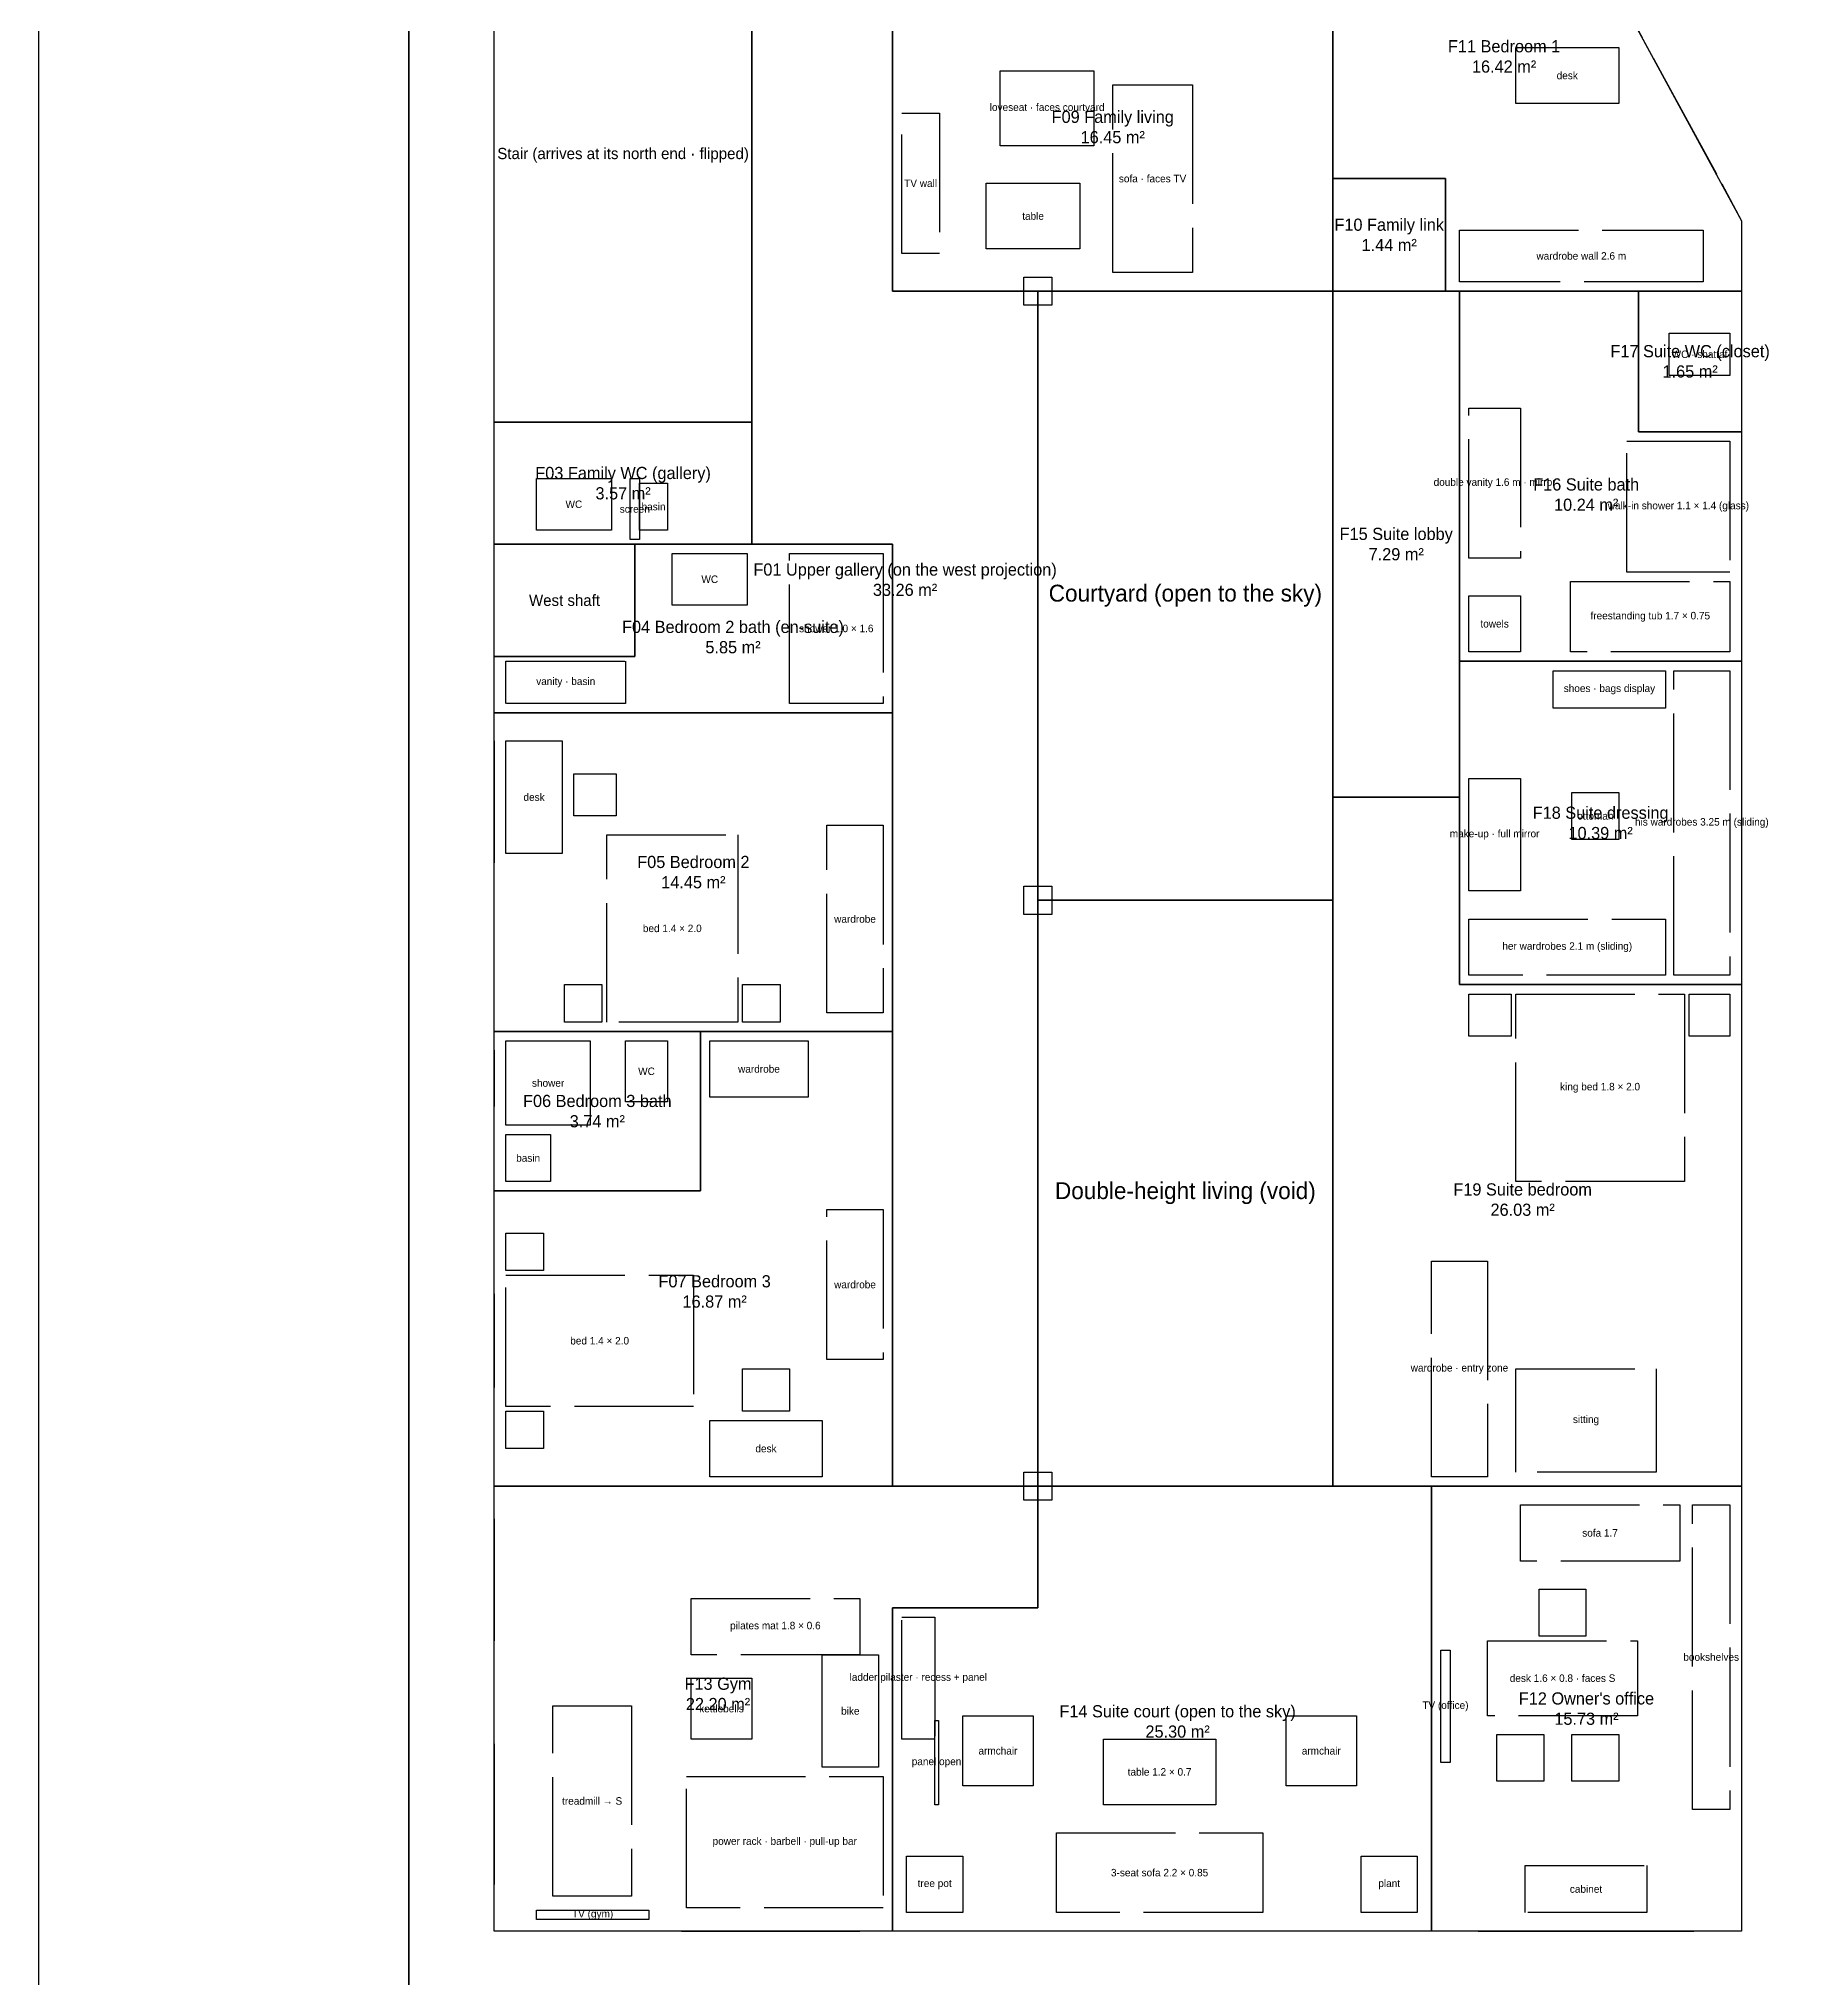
# Model space of a CAD drawing. Header units: metres. Extents: x -6.5 to 30.1, y -47.5 to 1.6.
# Drawn here: x -3.95 to 14.85, y -30.05 to -9.37 of the extents above; entities that cross this region are included whole.
import ezdxf

# ---------------------------------------------------------------- set-up
doc = ezdxf.new("R2010")
doc.units = ezdxf.units.M
doc.linetypes.add('DASHED', pattern=[1.524, 1.27, -0.254])
for name, color, linetype in [('BUILDING-OUTLINE', 1, 'CONTINUOUS'), ('DOORS', 1, 'CONTINUOUS'), ('FURNITURE', 8, 'DASHED'), ('GF-OUTLINE', 8, 'DASHED'), ('MARKS', 4, 'DASHED'), ('OPENINGS', 6, 'CONTINUOUS'), ('ROOM-LABELS', 7, 'CONTINUOUS'), ('ROOMS-CIRC', 9, 'CONTINUOUS'), ('ROOMS-CORE', 252, 'CONTINUOUS'), ('ROOMS-FAMILY', 40, 'CONTINUOUS'), ('ROOMS-GUEST', 32, 'CONTINUOUS'), ('ROOMS-GYM', 4, 'CONTINUOUS'), ('ROOMS-OPEN', 3, 'CONTINUOUS'), ('ROOMS-SERVICE', 140, 'CONTINUOUS'), ('SITE-DRIVEWAY', 5, 'CONTINUOUS'), ('SITE-ENVELOPE', 3, 'CONTINUOUS'), ('SITE-LAND', 8, 'CONTINUOUS'), ('VOIDS', 150, 'CONTINUOUS'), ('WINDOWS', 4, 'CONTINUOUS')]:
    doc.layers.add(name, color=color, linetype=linetype)

msp = doc.modelspace()

# ---------------------------------------------------------------- linework, layer by layer
at = {"layer": 'BUILDING-OUTLINE'}
msp.add_lwpolyline([(0.91, -5.563), (11.098, -5.563), (14.221, -11.312), (14.221, -29.563), (0.91, -29.563)], close=True, dxfattribs=at)
at = {"layer": 'DOORS'}
for p, q in [((9.96, -10.863), (10.96, -10.863)), ((9.91, -12.063), (11.01, -12.063)), ((11.21, -12.213), (11.21, -13.213)), ((3.66, -13.763), (3.66, -14.663)), ((11.21, -16.163), (11.21, -17.163)), ((2.61, -16.563), (3.51, -16.563)), ((5.16, -16.663), (5.16, -17.663)), ((9.96, -17.463), (10.96, -17.463)), ((5.16, -20.763), (5.16, -21.763)), ((6.71, -25.063), (6.71, -25.963)), ((10.91, -25.063), (10.91, -25.913))]:
    msp.add_line(p, q, dxfattribs=at)
at = {"layer": 'FURNITURE'}
for points in [[(11.81, -9.463), (12.91, -9.463), (12.91, -10.063), (11.81, -10.063)], [(6.31, -9.713), (7.31, -9.713), (7.31, -10.513), (6.31, -10.513)], [(7.51, -9.863), (8.36, -9.863), (8.36, -11.863), (7.51, -11.863)], [(5.26, -10.163), (5.66, -10.163), (5.66, -11.663), (5.26, -11.663)], [(6.16, -10.913), (7.16, -10.913), (7.16, -11.613), (6.16, -11.613)], [(11.21, -11.413), (13.81, -11.413), (13.81, -11.963), (11.21, -11.963)], [(13.446, -12.513), (14.096, -12.513), (14.096, -12.963), (13.446, -12.963)], [(11.31, -13.313), (11.86, -13.313), (11.86, -14.913), (11.31, -14.913)], [(12.996, -13.663), (14.096, -13.663), (14.096, -15.063), (12.996, -15.063)], [(1.36, -14.063), (2.16, -14.063), (2.16, -14.613), (1.36, -14.613)], [(2.36, -14.063), (2.46, -14.063), (2.46, -14.713), (2.36, -14.713)], [(2.46, -14.113), (2.76, -14.113), (2.76, -14.613), (2.46, -14.613)], [(2.81, -14.863), (3.61, -14.863), (3.61, -15.413), (2.81, -15.413)], [(4.06, -14.863), (5.06, -14.863), (5.06, -16.463), (4.06, -16.463)], [(12.396, -15.163), (14.096, -15.163), (14.096, -15.913), (12.396, -15.913)], [(11.31, -15.313), (11.86, -15.313), (11.86, -15.913), (11.31, -15.913)], [(1.035, -16.013), (2.31, -16.013), (2.31, -16.463), (1.035, -16.463)], [(12.21, -16.113), (13.41, -16.113), (13.41, -16.513), (12.21, -16.513)], [(13.496, -16.113), (14.096, -16.113), (14.096, -19.363), (13.496, -19.363)], [(1.035, -16.863), (1.635, -16.863), (1.635, -18.063), (1.035, -18.063)], [(1.76, -17.213), (2.21, -17.213), (2.21, -17.663), (1.76, -17.663)], [(11.31, -17.263), (11.86, -17.263), (11.86, -18.463), (11.31, -18.463)], [(12.41, -17.413), (12.91, -17.413), (12.91, -17.913), (12.41, -17.913)], [(4.46, -17.763), (5.06, -17.763), (5.06, -19.763), (4.46, -19.763)], [(2.11, -17.863), (3.51, -17.863), (3.51, -19.863), (2.11, -19.863)], [(11.31, -18.763), (13.41, -18.763), (13.41, -19.363), (11.31, -19.363)], [(1.66, -19.463), (2.06, -19.463), (2.06, -19.863), (1.66, -19.863)], [(3.56, -19.463), (3.96, -19.463), (3.96, -19.863), (3.56, -19.863)], [(11.31, -19.563), (11.76, -19.563), (11.76, -20.013), (11.31, -20.013)], [(11.81, -19.563), (13.61, -19.563), (13.61, -21.563), (11.81, -21.563)], [(13.66, -19.563), (14.096, -19.563), (14.096, -20.013), (13.66, -20.013)], [(1.035, -20.063), (1.935, -20.063), (1.935, -20.963), (1.035, -20.963)], [(2.31, -20.063), (2.76, -20.063), (2.76, -20.713), (2.31, -20.713)], [(3.21, -20.063), (4.26, -20.063), (4.26, -20.663), (3.21, -20.663)], [(1.035, -21.063), (1.51, -21.063), (1.51, -21.563), (1.035, -21.563)], [(4.46, -21.863), (5.06, -21.863), (5.06, -23.463), (4.46, -23.463)], [(1.035, -22.113), (1.435, -22.113), (1.435, -22.513), (1.035, -22.513)], [(10.91, -22.413), (11.51, -22.413), (11.51, -24.713), (10.91, -24.713)], [(1.035, -22.563), (3.035, -22.563), (3.035, -23.963), (1.035, -23.963)], [(3.56, -23.563), (4.06, -23.563), (4.06, -24.013), (3.56, -24.013)], [(11.81, -23.563), (13.31, -23.563), (13.31, -24.663), (11.81, -24.663)], [(1.035, -24.013), (1.435, -24.013), (1.435, -24.413), (1.035, -24.413)], [(3.21, -24.113), (4.41, -24.113), (4.41, -24.713), (3.21, -24.713)], [(11.86, -25.013), (13.56, -25.013), (13.56, -25.613), (11.86, -25.613)], [(13.696, -25.013), (14.096, -25.013), (14.096, -28.263), (13.696, -28.263)], [(3.01, -26.013), (4.81, -26.013), (4.81, -26.613), (3.01, -26.613)], [(12.06, -25.913), (12.56, -25.913), (12.56, -26.413), (12.06, -26.413)], [(5.26, -26.213), (5.61, -26.213), (5.61, -27.513), (5.26, -27.513)], [(11.51, -26.463), (13.11, -26.463), (13.11, -27.263), (11.51, -27.263)], [(4.41, -26.613), (5.01, -26.613), (5.01, -27.813), (4.41, -27.813)], [(11.01, -26.563), (11.11, -26.563), (11.11, -27.763), (11.01, -27.763)], [(3.01, -26.863), (3.66, -26.863), (3.66, -27.513), (3.01, -27.513)], [(1.535, -27.158), (2.375, -27.158), (2.375, -29.188), (1.535, -29.188)], [(5.91, -27.263), (6.66, -27.263), (6.66, -28.013), (5.91, -28.013)], [(9.36, -27.263), (10.11, -27.263), (10.11, -28.013), (9.36, -28.013)], [(5.61, -27.313), (5.65, -27.313), (5.65, -28.213), (5.61, -28.213)], [(11.61, -27.463), (12.11, -27.463), (12.11, -27.963), (11.61, -27.963)], [(12.41, -27.463), (12.91, -27.463), (12.91, -27.963), (12.41, -27.963)], [(7.41, -27.513), (8.61, -27.513), (8.61, -28.213), (7.41, -28.213)], [(2.96, -27.913), (5.06, -27.913), (5.06, -29.313), (2.96, -29.313)], [(6.91, -28.513), (9.11, -28.513), (9.11, -29.363), (6.91, -29.363)], [(5.31, -28.763), (5.91, -28.763), (5.91, -29.363), (5.31, -29.363)], [(10.16, -28.763), (10.76, -28.763), (10.76, -29.363), (10.16, -29.363)], [(11.91, -28.863), (13.21, -28.863), (13.21, -29.363), (11.91, -29.363)], [(1.36, -29.338), (2.56, -29.338), (2.56, -29.438), (1.36, -29.438)]]:
    msp.add_lwpolyline(points, close=True, dxfattribs=at)
at = {"layer": 'GF-OUTLINE'}
msp.add_lwpolyline([(0.91, -5.563), (11.098, -5.563), (14.221, -11.312), (14.221, -29.563), (0.91, -29.563)], close=True, dxfattribs=at)
at = {"layer": 'MARKS'}
msp.add_line((6.71, -12.063), (6.71, -24.813), dxfattribs=at)
for points in [[(6.56, -11.913), (6.86, -11.913), (6.86, -12.213), (6.56, -12.213)], [(6.56, -18.413), (6.86, -18.413), (6.86, -18.713), (6.56, -18.713)], [(6.56, -24.663), (6.86, -24.663), (6.86, -24.963), (6.56, -24.963)]]:
    msp.add_lwpolyline(points, close=True, dxfattribs=at)
at = {"layer": 'OPENINGS'}
for p, q in [((5.16, -8.663), (5.16, -10.063)), ((13.121, -12.363), (13.121, -13.363)), ((3.11, -20.563), (3.11, -21.563)), ((5.26, -24.813), (6.36, -24.813)), ((9.96, -24.813), (10.86, -24.813))]:
    msp.add_line(p, q, dxfattribs=at)
at = {"layer": 'ROOMS-CIRC'}
for points in [[(3.16, -6.263), (5.16, -6.263), (5.16, -8.563), (5.16, -12.063), (6.71, -12.063), (6.71, -24.813), (5.16, -24.813), (5.16, -14.763), (3.66, -14.763), (3.66, -13.463), (3.66, -7.763), (3.16, -7.763)], [(9.86, -10.863), (11.06, -10.863), (11.06, -12.063), (9.86, -12.063)], [(9.86, -12.063), (11.21, -12.063), (11.21, -17.463), (9.86, -17.463)]]:
    msp.add_lwpolyline(points, close=True, dxfattribs=at)
at = {"layer": 'ROOMS-CORE'}
for points in [[(0.91, -7.763), (3.66, -7.763), (3.66, -13.463), (0.91, -13.463)], [(0.91, -14.763), (2.41, -14.763), (2.41, -15.963), (0.91, -15.963)]]:
    msp.add_lwpolyline(points, close=True, dxfattribs=at)
at = {"layer": 'ROOMS-FAMILY'}
for points in [[(9.86, -6.563), (11.641, -6.563), (14.221, -11.312), (14.221, -12.063), (11.06, -12.063), (11.06, -10.863), (9.86, -10.863)], [(5.16, -8.563), (9.86, -8.563), (9.86, -12.063), (5.16, -12.063)], [(0.91, -16.563), (5.16, -16.563), (5.16, -19.963), (0.91, -19.963)], [(3.11, -19.963), (5.16, -19.963), (5.16, -24.813), (0.91, -24.813), (0.91, -21.663), (3.11, -21.663)]]:
    msp.add_lwpolyline(points, close=True, dxfattribs=at)
at = {"layer": 'ROOMS-GUEST'}
for points in [[(11.21, -12.063), (13.121, -12.063), (13.121, -13.563), (14.221, -13.563), (14.221, -16.013), (11.21, -16.013)], [(13.121, -12.063), (14.221, -12.063), (14.221, -13.563), (13.121, -13.563)], [(11.21, -16.013), (14.221, -16.013), (14.221, -19.463), (11.21, -19.463)], [(9.86, -17.463), (11.21, -17.463), (11.21, -19.463), (14.221, -19.463), (14.221, -24.813), (9.86, -24.813)]]:
    msp.add_lwpolyline(points, close=True, dxfattribs=at)
at = {"layer": 'ROOMS-GYM'}
msp.add_lwpolyline([(0.91, -24.813), (6.71, -24.813), (6.71, -26.113), (5.16, -26.113), (5.16, -29.563), (0.91, -29.563)], close=True, dxfattribs=at)
at = {"layer": 'ROOMS-OPEN'}
msp.add_lwpolyline([(5.16, -26.113), (6.71, -26.113), (6.71, -24.813), (10.91, -24.813), (10.91, -29.563), (5.16, -29.563)], close=True, dxfattribs=at)
at = {"layer": 'ROOMS-SERVICE'}
for points in [[(0.91, -13.463), (3.66, -13.463), (3.66, -14.763), (0.91, -14.763)], [(2.41, -14.763), (5.16, -14.763), (5.16, -16.563), (0.91, -16.563), (0.91, -15.963), (2.41, -15.963)], [(0.91, -19.963), (3.11, -19.963), (3.11, -21.663), (0.91, -21.663)], [(10.91, -24.813), (14.221, -24.813), (14.221, -29.563), (10.91, -29.563)]]:
    msp.add_lwpolyline(points, close=True, dxfattribs=at)
at = {"layer": 'SITE-DRIVEWAY'}
msp.add_lwpolyline([(-3.95, -0.73), (0, 0), (0, -38.86), (-3.95, -39.59)], close=True, dxfattribs=at)
at = {"layer": 'SITE-ENVELOPE'}
msp.add_lwpolyline([(0, -38.86), (0, -3.05), (9.18, -1.36), (9.67, -1.22), (10.48, -1.65), (13.55, -7.3), (14.06, -8.86), (15.35, -9.4), (18.4, -14.8), (21.13, -21.04), (24.77, -34.3)], close=True, dxfattribs=at)
at = {"layer": 'SITE-LAND'}
msp.add_lwpolyline([(0, 0), (8.64, 1.59), (11.96, -0.17), (15.39, -6.51), (15.68, -7.37), (16.75, -7.83), (20.19, -13.91), (23.02, -20.37), (26.74, -33.94), (0, -38.86)], close=True, dxfattribs=at)
at = {"layer": 'VOIDS'}
for points in [[(6.71, -12.063), (9.86, -12.063), (9.86, -18.563), (6.71, -18.563)], [(6.71, -18.563), (9.86, -18.563), (9.86, -24.813), (6.71, -24.813)]]:
    msp.add_lwpolyline(points, close=True, dxfattribs=at)
at = {"layer": 'WINDOWS'}
for p, q in [((13.353, -9.713), (13.951, -10.813)), ((6.91, -12.063), (8.21, -12.063)), ((8.46, -12.063), (9.76, -12.063)), ((6.71, -12.346), (6.71, -13.946)), ((9.86, -13.163), (9.86, -15.163)), ((6.71, -14.513), (6.71, -16.113)), ((14.221, -15.063), (14.221, -15.613)), ((6.71, -16.68), (6.71, -18.28)), ((0.91, -16.863), (0.91, -18.163)), ((6.71, -18.805), (6.71, -20.405)), ((0.91, -20.163), (0.91, -20.763)), ((14.221, -20.563), (14.221, -24.163)), ((6.71, -20.888), (6.71, -22.488)), ((0.91, -22.763), (0.91, -23.763)), ((6.71, -22.971), (6.71, -24.571)), ((6.91, -24.813), (7.91, -24.813)), ((8.51, -24.813), (9.51, -24.813)), ((0.91, -25.163), (0.91, -26.463)), ((0.91, -27.563), (0.91, -29.063)), ((14.221, -28.363), (14.221, -29.263)), ((2.91, -29.563), (4.81, -29.563)), ((11.41, -29.563), (13.71, -29.563))]:
    msp.add_line(p, q, dxfattribs=at)

# ---------------------------------------------------------------- texts
at = {"layer": 'FURNITURE', "char_height": 0.08, "attachment_point": 5}
for s, insert in [('desk', (12.36, -9.763)), ('loveseat · faces courtyard', (6.81, -10.113)), ('TV wall', (5.46, -10.913)), ('sofa · faces TV', (7.935, -10.863)), ('table', (6.66, -11.263)), ('wardrobe wall 2.6 m', (12.51, -11.688)), ('WC · shattaf', (13.771, -12.738)), ('double vanity 1.6 m · mirror', (11.585, -14.113)), ('WC', (1.76, -14.338)), ('screen', (2.41, -14.388)), ('basin', (2.61, -14.363)), ('walk-in shower 1.1 × 1.4 (glass)', (13.546, -14.363)), ('WC', (3.21, -15.138)), ('freestanding tub 1.7 × 0.75', (13.246, -15.538)), ('shower 1.0 × 1.6', (4.56, -15.663)), ('towels', (11.585, -15.613)), ('vanity · basin', (1.673, -16.238)), ('shoes · bags display', (12.81, -16.313)), ('desk', (1.335, -17.463)), ('ottoman', (12.66, -17.663)), ('his wardrobes 3.25 m (sliding)', (13.796, -17.738)), ('make-up · full mirror', (11.585, -17.863)), ('bed 1.4 × 2.0', (2.81, -18.863)), ('wardrobe', (4.76, -18.763)), ('her wardrobes 2.1 m (sliding)', (12.36, -19.063)), ('shower', (1.485, -20.513)), ('WC', (2.535, -20.388)), ('wardrobe', (3.735, -20.363)), ('king bed 1.8 × 2.0', (12.71, -20.563)), ('basin', (1.272, -21.313)), ('wardrobe', (4.76, -22.663)), ('bed 1.4 × 2.0', (2.035, -23.263)), ('wardrobe · entry zone', (11.21, -23.563)), ('sitting', (12.56, -24.113)), ('desk', (3.81, -24.413)), ('sofa 1.7', (12.71, -25.313)), ('pilates mat 1.8 × 0.6', (3.91, -26.313)), ('bookshelves', (13.896, -26.638)), ('ladder pilaster · recess + panel', (5.435, -26.863)), ('desk 1.6 × 0.8 · faces S', (12.31, -26.863)), ('kettlebells', (3.335, -27.188)), ('bike', (4.71, -27.213)), ('TV (office)', (11.06, -27.163)), ('panel open', (5.63, -27.763)), ('armchair', (6.285, -27.638)), ('armchair', (9.735, -27.638)), ('table 1.2 × 0.7', (8.01, -27.863)), ('treadmill → S', (1.955, -28.173)), ('power rack · barbell · pull-up bar', (4.01, -28.613)), ('3-seat sofa 2.2 × 0.85', (8.01, -28.938)), ('tree pot', (5.61, -29.063)), ('plant', (10.46, -29.063)), ('cabinet', (12.56, -29.113)), ('TV (gym)', (1.96, -29.388))]:
    msp.add_mtext(s, dxfattribs=dict(at, insert=insert))
at = {"layer": 'ROOM-LABELS', "attachment_point": 5}
for s, insert, char_height in [('F11 Bedroom 1\\P16.42 m²', (11.686, -9.56), 0.13), ('F09 Family living\\P16.45 m²', (7.51, -10.313), 0.13), ('Stair (arrives at its north end · flipped)', (2.285, -10.613), 0.12), ('F10 Family link\\P1.44 m²', (10.46, -11.463), 0.13), ('F17 Suite WC (closet)\\P1.65 m²', (13.671, -12.813), 0.13), ('F03 Family WC (gallery)\\P3.57 m²', (2.285, -14.113), 0.13), ('F16 Suite bath\\P10.24 m²', (12.562, -14.235), 0.13), ('F15 Suite lobby\\P7.29 m²', (10.535, -14.763), 0.13), ('F01 Upper gallery (on the west projection)\\P33.26 m²', (5.294, -15.143), 0.13), ('West shaft', (1.66, -15.363), 0.12), ('Courtyard (open to the sky)', (8.285, -15.313), 0.18), ('F04 Bedroom 2 bath (en-suite)\\P5.85 m²', (3.458, -15.755), 0.13), ('F18 Suite dressing\\P10.39 m²', (12.716, -17.738), 0.13), ('F05 Bedroom 2\\P14.45 m²', (3.035, -18.263), 0.13), ('F06 Bedroom 3 bath\\P3.74 m²', (2.01, -20.813), 0.13), ('Double-height living (void)', (8.285, -21.688), 0.18), ('F19 Suite bedroom\\P26.03 m²', (11.884, -21.757), 0.13), ('F07 Bedroom 3\\P16.87 m²', (3.262, -22.737), 0.13), ('F13 Gym\\P22.20 m²', (3.298, -27.031), 0.13), ("F12 Owner's office\\P15.73 m²", (12.565, -27.188), 0.13), ('F14 Suite court (open to the sky)\\P25.30 m²', (8.202, -27.325), 0.13)]:
    msp.add_mtext(s, dxfattribs=dict(at, insert=insert, char_height=char_height))

doc.saveas('drawing.dxf')
